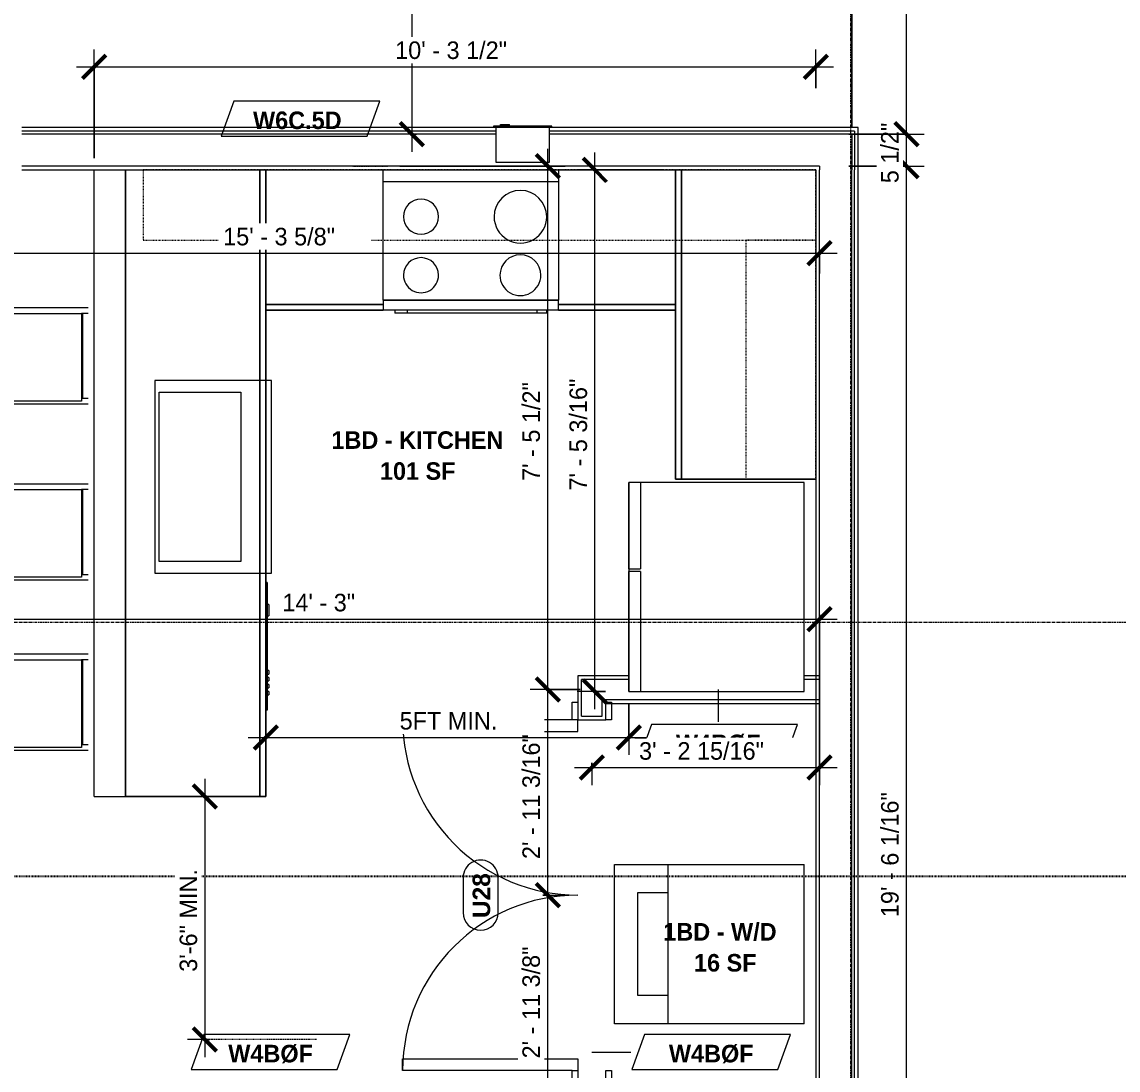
# Model space of a CAD drawing. Header units: inches. Extents: x -4058 to -1781, y 9814 to 12264.
# Drawn here: x -3623.1 to -3435.6, y 11208.6 to 11387.9 of the extents above; entities that cross this region are included whole.
import ezdxf

# ---------------------------------------------------------------- set-up
doc = ezdxf.new("R2010")
doc.units = ezdxf.units.IN
doc.header["$MEASUREMENT"] = 0
for name, pattern in [('Aligning Line 1_8_', [0.25, 0.125, -0.125]), ('Dash', [0.25, 0.125, -0.125]), ('Dash 3_32_', [0.1875, 0.09375, -0.09375]), ('Dash_2_', [0.25, 0.125, -0.125]), ('Grid Line 1_2_', [0.875, 0.5, -0.125, 0.125, -0.125])]:
    doc.linetypes.add(name, pattern=pattern)
for name, color, linetype, lineweight in [('0-1', 7, 'Continuous', 5), ('0-3', 8, 'Continuous', 9), ('A-ANNO-DIMS', 211, 'Continuous', 9), ('A-ANNO-DIMS-32', 211, 'Continuous', 9), ('A-AREA-IDEN', 2, 'Continuous', 9), ('A-DETL-1', 90, 'Dash 3_32_', 9), ('A-DOOR-2', 31, 'Continuous', 9), ('A-DOOR-IDEN', 31, 'Continuous', 9), ('A-FLOR-1', 7, 'Continuous', 9), ('A-WALL-1', 7, 'Continuous', 9), ('A-WALL-2', 113, 'Continuous', 9), ('A-WALL-IDEN', 211, 'Continuous', 9), ('E-FIRE-1', 7, 'Continuous', 9), ('G-ANNO-SYMB', 111, 'Aligning Line 1_8_', 9), ('I-FURN', 30, 'Continuous', 9), ('I-WALL-3', 7, 'Continuous', 9), ('P-SANR-FIXT', 6, 'Continuous', 9), ('Q-CASE', 31, 'Continuous', 9), ('Q-CASE-HDLN', 31, 'Dash', 9), ('Q-SPCQ', 91, 'Continuous', 9), ('S-GRID-1', 1, 'Grid Line 1_2_', 9)]:
    doc.layers.add(name, color=color, linetype=linetype, lineweight=lineweight)
doc.layers.add('0-4', color=250, linetype='Dash_2_')
doc.styles.add('Arial_B', font='arialbd.ttf', dxfattribs={"height": 3})
doc.styles.add('Century Gothic', font='ufonts.com_century-gothic.ttf', dxfattribs={"height": 3})
doc.styles.add('Century Gothic_B', font='GOTHICB.TTF', dxfattribs={"height": 3})
doc.dimstyles.new('MARKETING_DIMENSION', dxfattribs={"dimscale": 12, "dimtxt": 3.132505, "dimasz": 0.333333, "dimexe": 0.25, "dimexo": 0.166667, "dimgap": 0.041667, "dimtad": 1, "dimdec": 4, "dimrnd": 0.0625, "dimzin": 3, "dimdsep": 46, "dimlunit": 4, "dimtxsty": 'Century Gothic', "dimblk1": 'OBLIQUE', "dimblk2": 'OBLIQUE', "dimsah": 1, "dimcen": 0.09, "dimdle": 0.25, "dimazin": 0, "dimtfac": 1, "dimtdec": 4, "dimtix": 1, "dimtmove": 0, "dimatfit": 3, "dimfxl": 1, "dimtvp": 1, "dimtfill": 1, "dimfrac": 2, "dimtolj": 1, "dimtzin": 0, "dimarcsym": 2})
doc.dimstyles.new('THE_DIMENSION_STRING_2', dxfattribs={"dimscale": 12, "dimtxt": 3.132505, "dimasz": 0.333333, "dimexe": 0.25, "dimexo": 0.166667, "dimgap": 0.041667, "dimtad": 1, "dimdec": 4, "dimrnd": 0.0625, "dimzin": 3, "dimdsep": 46, "dimlunit": 4, "dimtxsty": 'Century Gothic', "dimblk1": 'OBLIQUE', "dimblk2": 'OBLIQUE', "dimsah": 1, "dimcen": 0.09, "dimdle": 0.25, "dimazin": 0, "dimtfac": 1, "dimtdec": 4, "dimtix": 1, "dimtmove": 0, "dimatfit": 3, "dimfxl": 1, "dimtvp": 1, "dimtfill": 1, "dimfrac": 2, "dimtolj": 1, "dimtzin": 0, "dimarcsym": 2})
doc.dimstyles.new('THE_DIMENSION_STRING_4', dxfattribs={"dimscale": 12, "dimtxt": 3.132505, "dimasz": 0.333333, "dimexe": 0.25, "dimexo": 0.166667, "dimgap": 0.041667, "dimtad": 1, "dimdec": 4, "dimrnd": 0.0625, "dimzin": 3, "dimdsep": 46, "dimlunit": 4, "dimtxsty": 'Century Gothic', "dimblk1": 'OBLIQUE', "dimblk2": 'OBLIQUE', "dimsah": 1, "dimcen": 0.09, "dimdle": 0.25, "dimazin": 0, "dimtfac": 1, "dimtdec": 4, "dimtix": 1, "dimtmove": 0, "dimatfit": 3, "dimfxl": 1, "dimtvp": 1, "dimtfill": 1, "dimfrac": 2, "dimtolj": 1, "dimtzin": 0, "dimarcsym": 2})
doc.dimstyles.new('THE_DIMENSION_STRING_5', dxfattribs={"dimscale": 12, "dimtxt": 3.132505, "dimasz": 0.333333, "dimexe": 0.25, "dimexo": 0.166667, "dimgap": 0.041667, "dimtad": 1, "dimdec": 4, "dimrnd": 0.0625, "dimzin": 3, "dimdsep": 46, "dimlunit": 4, "dimtxsty": 'Century Gothic', "dimblk1": 'OBLIQUE', "dimblk2": 'OBLIQUE', "dimsah": 1, "dimcen": 0.09, "dimdle": 0.25, "dimazin": 0, "dimtfac": 1, "dimtdec": 4, "dimtix": 1, "dimtmove": 0, "dimatfit": 3, "dimfxl": 1, "dimtvp": 1, "dimtfill": 1, "dimfrac": 2, "dimtolj": 1, "dimtzin": 0, "dimarcsym": 2})

# ---------------------------------------------------------------- blocks, each defined once
blk = doc.blocks.new('CTR - 1st Phase - Shell_rvt-1-UNITS PLANS - 3RD FLOOR')
at = {"layer": 'A-FLOR-1'}
for p, q in [((-3481.17, 11434.99), (-3481.17, 11369.86)), ((-3481.17, 11369.86), (-3481.17, 11432.19))]:
    blk.add_line(p, q, dxfattribs=at)
blk = doc.blocks.new('104416 - Fire Extinguishers - Wall - Class A - Light - 2A-2205533-UNITS PLANS - 3RD FLOOR')
at = {"layer": 'E-FIRE-1'}
for p, q in [((13.19, 3.88), (13.19, 3.62)), ((23.19, 3.88), (13.19, 3.88)), ((13.19, 3.88), (23.19, 3.88)), ((13.19, 3.88), (13.19, 3.62)), ((14.41, 4.13), (14.44, 4.13)), ((14.41, 3.88), (14.41, 4.13)), ((14.44, 4.13), (14.84, 4.13)), ((14.44, 3.88), (14.44, 4.13)), ((14.84, 4.13), (15.03, 4.13)), ((14.84, 3.88), (14.84, 4.13)), ((15.03, 4.13), (15.11, 4.13)), ((15.03, 3.88), (15.03, 4.13)), ((15.11, 4.13), (15.24, 4.13)), ((15.11, 3.88), (15.11, 4.13)), ((15.24, 4.13), (15.51, 4.13)), ((15.24, 3.88), (15.24, 4.13)), ((15.51, 4.13), (15.73, 4.13)), ((15.51, 3.88), (15.51, 4.13)), ((15.73, 4.13), (15.87, 4.13)), ((15.73, 3.88), (15.73, 4.13)), ((15.87, 4.13), (15.91, 4.13)), ((15.87, 3.88), (15.87, 4.13)), ((15.91, 4.13), (15.94, 4.13)), ((15.91, 3.88), (15.91, 4.13)), ((15.94, 3.88), (15.94, 4.13)), ((23.19, 3.62), (23.19, 3.88)), ((23.19, 3.62), (23.19, 3.88)), ((23.19, 3.62), (13.19, 3.62)), ((13.63, -2.37), (13.63, 3.62)), ((22.75, 3.62), (22.75, -2.37)), ((22.75, -2.37), (13.63, -2.37))]:
    blk.add_line(p, q, dxfattribs=at)
blk = doc.blocks.new('CTR - 1st Phase - Common Walls_rvt-1-UNITS PLANS - 3RD FLOOR')
at = {"layer": 'A-WALL-1'}
for p, q in [((-3542.04, 11369.24), (-3623.15, 11369.24)), ((-3542.04, 11368.74), (-3623.15, 11368.74)), ((-3480.67, 11369.24), (-3532.91, 11369.24)), ((-3481.17, 11368.74), (-3532.91, 11368.74)), ((-3481.17, 11368.74), (-3481.17, 11363.24)), ((-3480.67, 11369.24), (-3480.67, 11368.74)), ((-3480.67, 11368.74), (-3480.67, 11362.61)), ((-3486.67, 11363.24), (-3623.15, 11363.24)), ((-3486.67, 11363.24), (-3486.67, 11362.61)), ((-3486.67, 11129.69), (-3486.67, 11362.61)), ((-3481.17, 11363.24), (-3481.17, 11362.61)), ((-3481.17, 11032.1), (-3481.17, 11362.61)), ((-3480.67, 11032.1), (-3480.67, 11362.61))]:
    blk.add_line(p, q, dxfattribs=at)
at = {"layer": 'I-WALL-3'}
for p, q in [((-3542.47, 11369.86), (-3623.15, 11369.86)), ((-3480.05, 11369.86), (-3532.47, 11369.86)), ((-3480.05, 11369.24), (-3480.05, 11369.86)), ((-3480.05, 11362.61), (-3480.05, 11369.24)), ((-3623.15, 11362.61), (-3487.3, 11362.61)), ((-3487.3, 11362.61), (-3487.3, 11169.38)), ((-3480.05, 11032.1), (-3480.05, 11362.61))]:
    blk.add_line(p, q, dxfattribs=at)
at = {"layer": '0-3'}
blk.add_blockref('104416 - Fire Extinguishers - Wall - Class A - Light - 2A-2205533-UNITS PLANS - 3RD FLOOR', (-3555.66, 11366.24), dxfattribs=at)
blk = doc.blocks.new('Stacked Washer and Dryer - 26_x25_ - Private-3627842-UNITS PLANS - 3RD FLOOR')
at = {"layer": 'P-SANR-FIXT'}
for p, q in [((0, 13.625), (32.4375, 13.625)), ((0, 13.625), (0, -13.625)), ((23.34375, -13.625), (23.34375, 13.625)), ((32.4375, 13.625), (32.4375, -13.625)), ((28.53125, 8.75), (23.34375, 8.75)), ((28.53125, -8.75), (28.53125, 8.75)), ((23.34375, -8.75), (28.53125, -8.75)), ((32.4375, -13.625), (0, -13.625))]:
    blk.add_line(p, q, dxfattribs=at)
blk = doc.blocks.new('SWING - DOUBLE - FLUSH - SWING - DOUBLE - 5-0 x 6-8 - DUMMY-3700318-UNITS PLANS - 3RD FLOOR')
at = {"layer": 'A-DOOR-2'}
for p, q in [((-33, 2.375), (-33, 3.375)), ((-33, 3.375), (-30, 3.375)), ((-30, 2.375), (-33, 2.375)), ((-30, 3.375), (-30, 2.375)), ((30, 2.375), (30, 3.375)), ((30, 3.375), (33, 3.375)), ((33, 2.375), (30, 2.375)), ((33, 3.375), (33, 2.375)), ((-33, -2.375), (-30, -2.375)), ((-33, -3.375), (-33, -2.375)), ((-30, -3.375), (-33, -3.375)), ((-28, -2.375), (-30, -2.375)), ((-30, -2.375), (-30, -3.375)), ((-30, -3.375), (-30, -32.375)), ((-28, -32.375), (-28, -2.375)), ((28, -2.375), (30, -2.375)), ((28, -32.375), (28, -2.375)), ((30, -2.375), (33, -2.375)), ((30, -3.375), (30, -2.375)), ((30, -3.375), (30, -32.375)), ((33, -3.375), (30, -3.375)), ((33, -2.375), (33, -3.375)), ((-30, -32.375), (-28, -32.375)), ((30, -32.375), (28, -32.375))]:
    blk.add_line(p, q, dxfattribs=at)
for centre, start, end in [((-30, -2.375), 270, 0), ((30, -2.375), 180, 270)]:
    blk.add_arc(centre, 30, start, end, dxfattribs=at)
blk = doc.blocks.new('Bar_Stool_6722_1_ - Bar_Stool_6722_1_-V75-UNITS PLANS - 3RD FLOOR')
at = {"layer": 'I-FURN'}
for p, q in [((0, 19.21), (0, 21.13)), ((1, 21.13), (1, 20.14)), ((15.5, 20.14), (15.5, 21.13)), ((16.5, 21.13), (16.5, 19.21)), ((0, 17.72), (0, 19.21)), ((1, 20.14), (15.5, 20.14)), ((1, 20.14), (1, 20.06)), ((1, 20.06), (1, 19.99)), ((16, 20), (1, 20)), ((1, 19.89), (1, 19.99)), ((1, 17.63), (1, 19.89)), ((15.5, 20.06), (15.5, 20.14)), ((15.5, 19.99), (15.5, 20.06)), ((16, 19.99), (16, 19.89)), ((16, 19.89), (16, 17.63)), ((16.5, 19.21), (16.5, 17.72)), ((0, 1.78), (0, 17.72)), ((1, 2.03), (1, 17.63)), ((16, 17.63), (16, 2.03)), ((16.5, 17.72), (16.5, 1.78)), ((1, 1.91), (1, 2.03)), ((16, 2.03), (1, 2.03)), ((1, 1.24), (1, 1.91)), ((16, 1.91), (1, 1.91)), ((16, 2.03), (16, 1.91)), ((16, 1.91), (16, 1.24)), ((1, 1.78), (0, 1.78)), ((0, 1.78), (0, 0.98)), ((1, 0.98), (0, 0.98)), ((0, 0.98), (0, 0)), ((1, 0), (1, 1.24)), ((1, 1.24), (16, 1.24)), ((16.5, 1.78), (16, 1.78)), ((16, 1.24), (16, 0)), ((16.5, 0.98), (16, 0.98)), ((16.5, 0.98), (16.5, 1.78)), ((16.5, 0), (16.5, 0.98)), ((0, 0), (1, 0)), ((1, 0), (16, 0)), ((16, 0), (16.5, 0))]:
    blk.add_line(p, q, dxfattribs=at)
blk = doc.blocks.new('OD_CW_Upper Cabinet - OD_CW_Upper Cabinet-3856831-UNITS PLANS - 3RD FLOOR')
at = {"layer": 'Q-CASE-HDLN'}
for p, q in [((115.86, 24), (0.74, 24)), ((0.74, 24), (0.74, 12)), ((115.86, 12), (115.86, 24)), ((0.74, 12), (115.86, 12))]:
    blk.add_line(p, q, dxfattribs=at)
blk = doc.blocks.new('OD_CW_Base Cabinet - OD_CW_Base Cabinet-3857755-UNITS PLANS - 3RD FLOOR')
at = {"layer": 'Q-CASE'}
for p, q in [((70.86, 0), (70.86, 24)), ((70.86, 24), (70.86, 1)), ((0.74, 1), (20.8, 1)), ((20.8, 1), (0.74, 1)), ((0.74, 0), (20.8, 0)), ((20.8, 0), (0.74, 0)), ((50.8, 1), (70.86, 1)), ((70.86, 1), (50.8, 1)), ((50.8, 0), (70.86, 0)), ((70.86, 0), (50.8, 0)), ((70.86, 1), (70.86, 0))]:
    blk.add_line(p, q, dxfattribs=at)
blk = doc.blocks.new('OD_CW_Base Cabinet - OD_CW_Base Cabinet-3870381-UNITS PLANS - 3RD FLOOR')
at = {"layer": 'Q-CASE'}
for p, q in [((0.74, 24), (0.74, 0)), ((107.93, 24), (0.74, 24)), ((0.74, 0), (107.93, 0))]:
    blk.add_line(p, q, dxfattribs=at)
blk = doc.blocks.new('OD_CW_Upper Cabinet - OD_CW_Upper Cabinet-3876458-UNITS PLANS - 3RD FLOOR')
at = {"layer": 'Q-CASE-HDLN'}
for p, q in [((41.64, 24), (0.74, 24)), ((0.74, 24), (0.74, 12)), ((41.64, 12), (41.64, 24)), ((0.74, 12), (41.64, 12))]:
    blk.add_line(p, q, dxfattribs=at)
blk = doc.blocks.new('OD_CW_Base Cabinet - OD_CW_Base Cabinet-V89-UNITS PLANS - 3RD FLOOR')
at = {"layer": 'Q-CASE'}
for p, q in [((53.64, 0), (53.64, 24)), ((53.64, 24), (53.64, 1)), ((0.74, 1), (53.64, 1)), ((53.64, 1), (0.74, 1)), ((0.74, 0), (53.64, 0)), ((53.64, 0), (0.74, 0)), ((53.64, 1), (53.64, 0))]:
    blk.add_line(p, q, dxfattribs=at)
blk = doc.blocks.new('Refrigerator_-_Side-by-Side_6047 - 36_ X 30_-345559-UNITS PLANS - 3RD FLOOR')
at = {"layer": 'Q-SPCQ'}
for p, q in [((17.87, 14.42), (-17.88, 14.42)), ((-17.88, 14.42), (-17.88, -15.58)), ((17.87, -15.58), (17.87, 14.42)), ((-17.88, -13.58), (-3.13, -13.58)), ((-17.88, -13.58), (-17.88, -15.58)), ((-3.13, -15.58), (-3.13, -13.58)), ((-2.63, -13.58), (17.87, -13.58)), ((-2.63, -13.58), (-2.63, -15.58)), ((17.87, -15.58), (17.87, -13.58)), ((-17.88, -15.58), (17.87, -15.58)), ((-3.13, -15.58), (-17.88, -15.58)), ((17.87, -15.58), (-2.63, -15.58))]:
    blk.add_line(p, q, dxfattribs=at)
blk = doc.blocks.new('Dishwasher_15404 - 34_ counter-3395311-UNITS PLANS - 3RD FLOOR')
at = {"layer": 'Q-SPCQ'}
for p, q in [((24.12, -1.09), (23.87, -1.09)), ((24.12, -1.09), (24.12, -22.91)), ((24.37, -4.82), (24.12, -4.82)), ((24.37, -4.82), (24.37, -5.81)), ((24.12, -6.79), (24.37, -6.79)), ((24.37, -5.81), (24.37, -6.79)), ((24.37, -16.15), (24.12, -16.15)), ((24.12, -16.74), (24.37, -16.74)), ((24.37, -16.15), (24.37, -16.74)), ((24.37, -17.33), (24.12, -17.33)), ((24.12, -17.92), (24.37, -17.92)), ((24.37, -18.51), (24.12, -18.51)), ((24.37, -17.33), (24.37, -17.92)), ((24.37, -18.51), (24.37, -19.1)), ((24.12, -19.1), (24.37, -19.1)), ((24.37, -19.69), (24.12, -19.69)), ((24.12, -20.28), (24.37, -20.28)), ((24.37, -19.69), (24.37, -20.28)), ((24.12, -22.91), (23.87, -22.91))]:
    blk.add_line(p, q, dxfattribs=at)
blk = doc.blocks.new('Range - 24_ x 30_-3317832-UNITS PLANS - 3RD FLOOR')
at = {"layer": 'Q-SPCQ'}
for p, q in [((2, 0.5), (3.61, 0.5)), ((2, 0.5), (2, 0)), ((3.61, 0.5), (25.87, 0.5)), ((3.61, 0.5), (3.61, 0)), ((25.87, 0), (25.87, 0.5)), ((25.87, 0.5), (28, 0.5)), ((28, 0), (28, 0.5)), ((0, 0), (30, 0)), ((0, 0), (0, -1.75)), ((0, -1.75), (30, -1.75)), ((0, -22), (0, -1.75)), ((30, -1.75), (0, -1.75)), ((30, -1.75), (30, 0)), ((30, -1.75), (30, -22)), ((0, -24), (0, -22)), ((30, -22), (0, -22)), ((30, -22), (30, -24))]:
    blk.add_line(p, q, dxfattribs=at)
for centre, radius, start, end in [((6.5, -6), 3.5, 360, 180), ((23.5, -6), 3, 360, 180), ((6.5, -6), 3.5, 180, 360), ((23.5, -6), 3, 180, 360), ((6.5, -16), 4.5, 360, 180), ((23.5, -16), 3, 0, 180), ((6.5, -16), 4.5, 180, 360), ((23.5, -16), 3, 180, 360)]:
    blk.add_arc(centre, radius, start, end, dxfattribs=at)
blk = doc.blocks.new('Stainless Steel Farmhous Kitchen Sink - Stainless Steel Farmhous Kitchen Sink-4315883-UNITS PLANS - 3RD FLOOR')
at = {"layer": 'P-SANR-FIXT'}
for p, q in [((-33, 22.2), (-33, 2.25)), ((0, 22.2), (-33, 22.2)), ((0, 2.25), (0, 22.2)), ((-31, 3), (-31, 16.96)), ((-31, 16.96), (-2, 16.96)), ((-2, 16.96), (-2, 3)), ((-33, 2.25), (0, 2.25)), ((-2, 3), (-31, 3))]:
    blk.add_line(p, q, dxfattribs=at)
blk = doc.blocks.new('Wall Tag - Arch Wall-3956453-UNITS PLANS - 3RD FLOOR')
at = {"layer": 'A-WALL-IDEN'}
for p, q in [((-0.3561, 0.0937), (-0.4244, -0.0937)), ((0.4244, 0.0937), (-0.3561, 0.0937)), ((0.3561, -0.0937), (0.4244, 0.0937)), ((-0.4244, -0.0937), (0.3561, -0.0937))]:
    blk.add_line(p, q, dxfattribs=at)
blk = doc.blocks.new('DIMBLOCK336-UNITS PLANS - 3RD FLOOR')
at = {"layer": 'A-ANNO-DIMS-32', "lineweight": 50}
for p, q in [((-3556.46, 11432.19), (-3558.46, 11434.19)), ((-3556.46, 11432.19), (-3554.46, 11430.19)), ((-3556.46, 11368.74), (-3558.46, 11370.74)), ((-3556.46, 11368.74), (-3554.46, 11366.74))]:
    blk.add_line(p, q, dxfattribs=at)
at = {"layer": 'A-ANNO-DIMS-32'}
for p, q in [((-3555.63, 11432.19), (-3559.46, 11432.19)), ((-3556.46, 11432.19), (-3556.46, 11365.74)), ((-3556.46, 11432.19), (-3555.63, 11432.19)), ((-3555.63, 11368.74), (-3559.46, 11368.74)), ((-3556.46, 11368.74), (-3555.63, 11368.74))]:
    blk.add_line(p, q, dxfattribs=at)
at = {"layer": 'A-ANNO-DIMS-32', "color": 0, "insert": (-3560.8, 11390.22), "char_height": 3, "width": 24.5827, "attachment_point": 1, "rotation": 90, "line_spacing_factor": 0.984502, "style": 'Century Gothic', "bg_fill": 3, "box_fill_scale": 1.25, "bg_fill_color": 256, "bg_fill_true_color": 13158600, "bg_fill_transparency": 0}
blk.add_mtext('5\' - 3 7/16"', dxfattribs=at)
blk = doc.blocks.new('_Oblique')
at = {"color": 0, "linetype": 'ByBlock', "lineweight": -2}
blk.add_line((-0.5, -0.5), (0.5, 0.5), dxfattribs=at)
blk = doc.blocks.new('DIMBLOCK414-UNITS PLANS - 3RD FLOOR')
at = {"layer": 'A-ANNO-DIMS-32', "lineweight": 50}
for p, q in [((-3471.8, 11363.24), (-3473.8, 11365.24)), ((-3471.8, 11363.24), (-3469.8, 11361.24)), ((-3471.8, 11129.19), (-3473.8, 11131.19)), ((-3471.8, 11129.19), (-3469.8, 11127.19))]:
    blk.add_line(p, q, dxfattribs=at)
at = {"layer": 'A-ANNO-DIMS-32'}
for p, q in [((-3481.67, 11363.24), (-3468.8, 11363.24)), ((-3471.8, 11363.24), (-3481.67, 11363.24)), ((-3471.8, 11129.19), (-3471.8, 11363.24)), ((-3481.67, 11129.19), (-3468.8, 11129.19)), ((-3471.8, 11129.19), (-3481.67, 11129.19))]:
    blk.add_line(p, q, dxfattribs=at)
at = {"layer": 'A-ANNO-DIMS-32', "color": 0, "insert": (-3476.15, 11234.8), "char_height": 3, "width": 27.387, "attachment_point": 1, "rotation": 90, "line_spacing_factor": 0.984502, "style": 'Century Gothic', "bg_fill": 3, "box_fill_scale": 1.25, "bg_fill_color": 256, "bg_fill_true_color": 13158600, "bg_fill_transparency": 0}
blk.add_mtext('19\' - 6 1/16"', dxfattribs=at)
blk = doc.blocks.new('DIMBLOCK415-UNITS PLANS - 3RD FLOOR')
at = {"layer": 'A-ANNO-DIMS-32', "lineweight": 50}
for p, q in [((-3471.8, 11368.74), (-3473.8, 11370.74)), ((-3471.8, 11368.74), (-3469.8, 11366.74)), ((-3471.8, 11363.24), (-3473.8, 11365.24)), ((-3471.8, 11363.24), (-3469.8, 11361.24))]:
    blk.add_line(p, q, dxfattribs=at)
at = {"layer": 'A-ANNO-DIMS-32'}
for p, q in [((-3481.67, 11368.74), (-3468.8, 11368.74)), ((-3471.8, 11368.74), (-3481.67, 11368.74)), ((-3471.8, 11363.24), (-3471.8, 11368.74)), ((-3481.67, 11363.24), (-3468.8, 11363.24)), ((-3471.8, 11363.24), (-3481.67, 11363.24))]:
    blk.add_line(p, q, dxfattribs=at)
at = {"layer": 'A-ANNO-DIMS-32', "color": 0, "insert": (-3476.15, 11360.35), "char_height": 3, "width": 13.5444, "attachment_point": 1, "rotation": 90, "line_spacing_factor": 0.984502, "style": 'Century Gothic', "bg_fill": 3, "box_fill_scale": 1.25, "bg_fill_color": 256, "bg_fill_true_color": 13158600, "bg_fill_transparency": 0}
blk.add_mtext('5 1/2"', dxfattribs=at)
blk = doc.blocks.new('DIMBLOCK416-UNITS PLANS - 3RD FLOOR')
at = {"layer": 'A-ANNO-DIMS-32', "lineweight": 50}
for p, q in [((-3471.8, 11432.19), (-3473.8, 11434.19)), ((-3471.8, 11432.19), (-3469.8, 11430.19)), ((-3471.8, 11368.74), (-3473.8, 11370.74)), ((-3471.8, 11368.74), (-3469.8, 11366.74))]:
    blk.add_line(p, q, dxfattribs=at)
at = {"layer": 'A-ANNO-DIMS-32'}
for p, q in [((-3483.7, 11432.19), (-3468.8, 11432.19)), ((-3471.8, 11432.19), (-3483.7, 11432.19)), ((-3471.8, 11368.74), (-3471.8, 11432.19)), ((-3481.67, 11368.74), (-3468.8, 11368.74)), ((-3471.8, 11368.74), (-3481.67, 11368.74))]:
    blk.add_line(p, q, dxfattribs=at)
at = {"layer": 'A-ANNO-DIMS-32', "color": 0, "insert": (-3476.15, 11390.22), "char_height": 3, "width": 24.5827, "attachment_point": 1, "rotation": 90, "line_spacing_factor": 0.984502, "style": 'Century Gothic', "bg_fill": 3, "box_fill_scale": 1.25, "bg_fill_color": 256, "bg_fill_true_color": 13158600, "bg_fill_transparency": 0}
blk.add_mtext('5\' - 3 7/16"', dxfattribs=at)
blk = doc.blocks.new('DIMBLOCK637-UNITS PLANS - 3RD FLOOR')
at = {"layer": 'A-ANNO-DIMS-32'}
for p, q in [((-3657.67, 11279.19), (-3657.67, 11288.76)), ((-3657.67, 11285.76), (-3483.67, 11285.76)), ((-3657.67, 11285.76), (-3657.67, 11279.19)), ((-3486.67, 11286.59), (-3486.67, 11282.76)), ((-3486.67, 11285.76), (-3486.67, 11286.59))]:
    blk.add_line(p, q, dxfattribs=at)
at = {"layer": 'A-ANNO-DIMS-32', "lineweight": 50}
for p, q in [((-3657.67, 11285.76), (-3655.67, 11287.76)), ((-3486.67, 11285.76), (-3484.67, 11287.76)), ((-3657.67, 11285.76), (-3659.67, 11283.76)), ((-3486.67, 11285.76), (-3488.67, 11283.76))]:
    blk.add_line(p, q, dxfattribs=at)
at = {"layer": 'A-ANNO-DIMS-32', "color": 0, "insert": (-3578.59, 11290.11), "char_height": 3, "width": 15.394, "attachment_point": 1, "line_spacing_factor": 0.984502, "style": 'Century Gothic', "bg_fill": 3, "box_fill_scale": 1.25, "bg_fill_color": 256, "bg_fill_true_color": 13158600, "bg_fill_transparency": 0}
blk.add_mtext('14\' - 3"', dxfattribs=at)
blk = doc.blocks.new('DIMBLOCK1083-UNITS PLANS - 3RD FLOOR')
at = {"layer": 'A-ANNO-DIMS-32', "lineweight": 50}
for p, q in [((-3533.18, 11238.56), (-3535.18, 11240.56)), ((-3533.18, 11238.56), (-3531.18, 11236.56)), ((-3533.18, 11203.19), (-3535.18, 11205.19)), ((-3533.18, 11203.19), (-3531.18, 11201.19))]:
    blk.add_line(p, q, dxfattribs=at)
at = {"layer": 'A-ANNO-DIMS-32'}
for p, q in [((-3534, 11238.56), (-3530.18, 11238.56)), ((-3533.18, 11238.56), (-3534, 11238.56)), ((-3533.18, 11200.19), (-3533.18, 11238.56)), ((-3534, 11203.19), (-3530.18, 11203.19)), ((-3533.18, 11203.19), (-3534, 11203.19))]:
    blk.add_line(p, q, dxfattribs=at)
at = {"layer": 'A-ANNO-DIMS-32', "color": 0, "insert": (-3537.52, 11210.63), "char_height": 3, "width": 24.5827, "attachment_point": 1, "rotation": 90, "line_spacing_factor": 0.984502, "style": 'Century Gothic', "bg_fill": 3, "box_fill_scale": 1.25, "bg_fill_color": 256, "bg_fill_true_color": 13158600, "bg_fill_transparency": 0}
blk.add_mtext('2\' - 11 3/8"', dxfattribs=at)
blk = doc.blocks.new('DIMBLOCK1084-UNITS PLANS - 3RD FLOOR')
at = {"layer": 'A-ANNO-DIMS-32', "lineweight": 50}
for p, q in [((-3533.18, 11273.72), (-3535.18, 11275.72)), ((-3533.18, 11273.72), (-3531.18, 11271.72)), ((-3533.18, 11238.56), (-3535.18, 11240.56)), ((-3533.18, 11238.56), (-3531.18, 11236.56))]:
    blk.add_line(p, q, dxfattribs=at)
at = {"layer": 'A-ANNO-DIMS-32'}
for p, q in [((-3527.63, 11273.72), (-3536.18, 11273.72)), ((-3533.18, 11238.56), (-3533.18, 11273.72)), ((-3533.18, 11273.72), (-3527.63, 11273.72)), ((-3534, 11238.56), (-3530.18, 11238.56)), ((-3533.18, 11238.56), (-3534, 11238.56))]:
    blk.add_line(p, q, dxfattribs=at)
at = {"layer": 'A-ANNO-DIMS-32', "color": 0, "insert": (-3537.52, 11244.73), "char_height": 3, "width": 27.387, "attachment_point": 1, "rotation": 90, "line_spacing_factor": 0.984502, "style": 'Century Gothic', "bg_fill": 3, "box_fill_scale": 1.25, "bg_fill_color": 256, "bg_fill_true_color": 13158600, "bg_fill_transparency": 0}
blk.add_mtext('2\' - 11 3/16"', dxfattribs=at)
blk = doc.blocks.new('DIMBLOCK1085-UNITS PLANS - 3RD FLOOR')
at = {"layer": 'A-ANNO-DIMS-32'}
for p, q in [((-3533.18, 11273.72), (-3533.18, 11366.24)), ((-3558.51, 11363.24), (-3530.18, 11363.24)), ((-3533.18, 11363.24), (-3558.51, 11363.24)), ((-3527.63, 11273.72), (-3536.18, 11273.72)), ((-3533.18, 11273.72), (-3527.63, 11273.72))]:
    blk.add_line(p, q, dxfattribs=at)
at = {"layer": 'A-ANNO-DIMS-32', "lineweight": 50}
for p, q in [((-3533.18, 11363.24), (-3535.18, 11365.24)), ((-3533.18, 11363.24), (-3531.18, 11361.24)), ((-3533.18, 11273.72), (-3535.18, 11275.72)), ((-3533.18, 11273.72), (-3531.18, 11271.72))]:
    blk.add_line(p, q, dxfattribs=at)
at = {"layer": 'A-ANNO-DIMS-32', "color": 0, "insert": (-3537.52, 11309.41), "char_height": 3, "width": 21.7784, "attachment_point": 1, "rotation": 90, "line_spacing_factor": 0.984502, "style": 'Century Gothic', "bg_fill": 3, "box_fill_scale": 1.25, "bg_fill_color": 256, "bg_fill_true_color": 13158600, "bg_fill_transparency": 0}
blk.add_mtext('7\' - 5 1/2"', dxfattribs=at)
blk = doc.blocks.new('DIMBLOCK1091-UNITS PLANS - 3RD FLOOR')
at = {"layer": 'A-ANNO-DIMS-32'}
for p, q in [((-3670.27, 11372.85), (-3670.27, 11345.37)), ((-3670.27, 11348.37), (-3670.27, 11372.85)), ((-3486.67, 11344.88), (-3486.67, 11351.37)), ((-3670.27, 11348.37), (-3483.67, 11348.37)), ((-3486.67, 11348.37), (-3486.67, 11344.88))]:
    blk.add_line(p, q, dxfattribs=at)
at = {"layer": 'A-ANNO-DIMS-32', "lineweight": 50}
for p, q in [((-3670.27, 11348.37), (-3668.27, 11350.37)), ((-3486.67, 11348.37), (-3484.67, 11350.37)), ((-3670.27, 11348.37), (-3672.27, 11346.37)), ((-3486.67, 11348.37), (-3488.67, 11346.37))]:
    blk.add_line(p, q, dxfattribs=at)
at = {"layer": 'A-ANNO-DIMS-32', "color": 0, "insert": (-3588.72, 11352.72), "char_height": 3, "width": 24.5827, "attachment_point": 1, "line_spacing_factor": 0.984502, "style": 'Century Gothic', "bg_fill": 3, "box_fill_scale": 1.25, "bg_fill_color": 256, "bg_fill_true_color": 13158600, "bg_fill_transparency": 0}
blk.add_mtext('15\' - 3 5/8"', dxfattribs=at)
blk = doc.blocks.new('Door Tag - Type Mark-2601225-UNITS PLANS - 3RD FLOOR')
at = {"layer": 'A-DOOR-IDEN'}
for p, q in [((0.09375, 0.09375), (-0.09375, 0.09375)), ((-0.09375, -0.09375), (0.09375, -0.09375))]:
    blk.add_line(p, q, dxfattribs=at)
for centre, start, end in [((-0.09375, 0), 90, 270), ((0.09375, 0), 270, 90)]:
    blk.add_arc(centre, 0.09375, start, end, dxfattribs=at)
blk = doc.blocks.new('DIMBLOCK1435-UNITS PLANS - 3RD FLOOR')
at = {"layer": 'A-ANNO-DIMS-32'}
for p, q in [((-3486.67, 11283.19), (-3486.67, 11257.39)), ((-3486.67, 11260.39), (-3486.67, 11283.19)), ((-3525.63, 11261.22), (-3525.63, 11257.39)), ((-3525.63, 11260.39), (-3525.63, 11261.22)), ((-3528.63, 11260.39), (-3483.67, 11260.39))]:
    blk.add_line(p, q, dxfattribs=at)
at = {"layer": 'A-ANNO-DIMS-32', "lineweight": 50}
for p, q in [((-3525.63, 11260.39), (-3523.63, 11262.39)), ((-3486.67, 11260.39), (-3484.67, 11262.39)), ((-3525.63, 11260.39), (-3527.63, 11258.39)), ((-3486.67, 11260.39), (-3488.67, 11258.39))]:
    blk.add_line(p, q, dxfattribs=at)
at = {"layer": 'A-ANNO-DIMS-32', "color": 0, "insert": (-3517.56, 11264.73), "char_height": 3, "width": 27.387, "attachment_point": 1, "line_spacing_factor": 0.984502, "style": 'Century Gothic', "bg_fill": 3, "box_fill_scale": 1.25, "bg_fill_color": 256, "bg_fill_true_color": 13158600, "bg_fill_transparency": 0}
blk.add_mtext('3\' - 2 15/16"', dxfattribs=at)
blk = doc.blocks.new('DIMBLOCK1520-UNITS PLANS - 3RD FLOOR')
at = {"layer": 'A-ANNO-DIMS-32'}
for p, q in [((-3519.3, 11271.4), (-3519.3, 11262.55)), ((-3519.3, 11265.55), (-3519.3, 11271.4)), ((-3581.42, 11266.37), (-3581.42, 11262.55)), ((-3581.42, 11265.55), (-3581.42, 11266.37)), ((-3584.42, 11265.55), (-3516.3, 11265.55))]:
    blk.add_line(p, q, dxfattribs=at)
at = {"layer": 'A-ANNO-DIMS-32', "lineweight": 50}
for p, q in [((-3581.42, 11265.55), (-3579.42, 11267.55)), ((-3519.3, 11265.55), (-3517.3, 11267.55)), ((-3581.42, 11265.55), (-3583.42, 11263.55)), ((-3519.3, 11265.55), (-3521.3, 11263.55))]:
    blk.add_line(p, q, dxfattribs=at)
at = {"layer": 'A-ANNO-DIMS-32', "color": 0, "insert": (-3558.52, 11269.89), "char_height": 3, "width": 19.5707, "attachment_point": 1, "line_spacing_factor": 0.984502, "style": 'Century Gothic', "bg_fill": 3, "box_fill_scale": 1.25, "bg_fill_color": 256, "bg_fill_true_color": 13158600, "bg_fill_transparency": 0}
blk.add_mtext('5FT MIN.', dxfattribs=at)
blk = doc.blocks.new('DIMBLOCK1521-UNITS PLANS - 3RD FLOOR')
at = {"layer": 'A-ANNO-DIMS-32'}
for p, q in [((-3525.12, 11270.4), (-3525.12, 11365.61)), ((-3513.3, 11362.61), (-3528.12, 11362.61)), ((-3525.12, 11362.61), (-3513.3, 11362.61)), ((-3523.3, 11273.4), (-3528.12, 11273.4)), ((-3525.12, 11273.4), (-3523.3, 11273.4))]:
    blk.add_line(p, q, dxfattribs=at)
at = {"layer": 'A-ANNO-DIMS-32', "lineweight": 50}
for p, q in [((-3525.12, 11362.61), (-3527.12, 11364.61)), ((-3525.12, 11362.61), (-3523.12, 11360.61)), ((-3525.12, 11273.4), (-3527.12, 11275.4)), ((-3525.12, 11273.4), (-3523.12, 11271.4))]:
    blk.add_line(p, q, dxfattribs=at)
at = {"layer": 'A-ANNO-DIMS-32', "color": 0, "insert": (-3529.46, 11307.77), "char_height": 3, "width": 24.5827, "attachment_point": 1, "rotation": 90, "line_spacing_factor": 0.984502, "style": 'Century Gothic', "bg_fill": 3, "box_fill_scale": 1.25, "bg_fill_color": 256, "bg_fill_true_color": 13158600, "bg_fill_transparency": 0}
blk.add_mtext('7\' - 5 3/16"', dxfattribs=at)
blk = doc.blocks.new('DIMBLOCK1522-UNITS PLANS - 3RD FLOOR')
at = {"layer": 'A-ANNO-DIMS-32', "lineweight": 50}
for p, q in [((-3591.83, 11255.43), (-3593.83, 11257.43)), ((-3591.83, 11255.43), (-3589.83, 11253.43)), ((-3591.83, 11213.86), (-3593.83, 11215.86)), ((-3591.83, 11213.86), (-3589.83, 11211.86))]:
    blk.add_line(p, q, dxfattribs=at)
at = {"layer": 'A-ANNO-DIMS-32'}
for p, q in [((-3591.83, 11258.43), (-3591.83, 11210.86)), ((-3591, 11255.43), (-3594.83, 11255.43)), ((-3591.83, 11255.43), (-3591, 11255.43)), ((-3591, 11213.86), (-3594.83, 11213.86)), ((-3591.83, 11213.86), (-3591, 11213.86))]:
    blk.add_line(p, q, dxfattribs=at)
at = {"layer": 'A-ANNO-DIMS-32', "color": 0, "insert": (-3596.17, 11225.45), "char_height": 3, "width": 22.0767, "attachment_point": 1, "rotation": 90, "line_spacing_factor": 0.984502, "style": 'Century Gothic', "bg_fill": 3, "box_fill_scale": 1.25, "bg_fill_color": 256, "bg_fill_true_color": 13158600, "bg_fill_transparency": 0}
blk.add_mtext('3\'-6" MIN.', dxfattribs=at)
blk = doc.blocks.new('DIMBLOCK1523-UNITS PLANS - 3RD FLOOR')
at = {"layer": 'A-ANNO-DIMS-32'}
for p, q in [((-3610.8, 11364.61), (-3610.8, 11383.25)), ((-3487.3, 11376.61), (-3487.3, 11383.25)), ((-3613.8, 11380.25), (-3484.3, 11380.25)), ((-3610.8, 11380.25), (-3610.8, 11364.61)), ((-3487.3, 11380.25), (-3487.3, 11376.61))]:
    blk.add_line(p, q, dxfattribs=at)
at = {"layer": 'A-ANNO-DIMS-32', "lineweight": 50}
for p, q in [((-3610.8, 11380.25), (-3608.8, 11382.25)), ((-3487.3, 11380.25), (-3485.3, 11382.25)), ((-3610.8, 11380.25), (-3612.8, 11378.25)), ((-3487.3, 11380.25), (-3489.3, 11378.25))]:
    blk.add_line(p, q, dxfattribs=at)
at = {"layer": 'A-ANNO-DIMS-32', "color": 0, "insert": (-3559.29, 11384.6), "char_height": 3, "width": 24.5827, "attachment_point": 1, "line_spacing_factor": 0.984502, "style": 'Century Gothic', "bg_fill": 3, "box_fill_scale": 1.25, "bg_fill_color": 256, "bg_fill_true_color": 13158600, "bg_fill_transparency": 0}
blk.add_mtext('10\' - 3 1/2"', dxfattribs=at)

msp = doc.modelspace()

# ---------------------------------------------------------------- linework, layer by layer
at = {"layer": 'A-DETL-1'}
for p, q in [((-3566.50739, 11363.2394), (-3560.50739, 11363.2394)), ((-3486.67374, 11285.1894), (-3486.67374, 11291.1894)), ((-3572.67374, 11213.8644), (-3594.67374, 11213.8644))]:
    msp.add_line(p, q, dxfattribs=at)
at = {"layer": 'A-WALL-2'}
for p, q in [((-3610.79874, 11255.4269), (-3610.79874, 11362.6144)), ((-3605.42374, 11362.6144), (-3605.42374, 11255.4269)), ((-3519.29874, 11276.09732), (-3528.00502, 11276.09732)), ((-3528.00502, 11276.09732), (-3528.00502, 11268.5644)), ((-3486.67374, 11276.09732), (-3489.29874, 11276.09732)), ((-3486.67374, 11271.34732), (-3486.67374, 11276.09732)), ((-3519.29874, 11275.47232), (-3527.38002, 11275.47232)), ((-3527.38002, 11269.1894), (-3527.38002, 11275.47232)), ((-3486.67374, 11275.47232), (-3489.29874, 11275.47232)), ((-3486.67374, 11271.97232), (-3523.88002, 11271.97232)), ((-3523.88002, 11269.1894), (-3523.88002, 11271.97232)), ((-3523.25502, 11271.34732), (-3486.67374, 11271.34732)), ((-3523.25502, 11268.5644), (-3523.25502, 11271.34732)), ((-3528.00502, 11268.5644), (-3523.25502, 11268.5644)), ((-3527.38002, 11269.1894), (-3523.88002, 11269.1894)), ((-3610.79874, 11255.4269), (-3605.42374, 11255.4269))]:
    msp.add_line(p, q, dxfattribs=at)
at = {"layer": 'A-WALL-IDEN'}
for p, q in [((-3504.03192, 11273.72232), (-3504.03192, 11268.19133)), ((-3525.63002, 11211.70712), (-3518.96561, 11211.70712))]:
    msp.add_line(p, q, dxfattribs=at)
at = {"layer": 'G-ANNO-SYMB'}
msp.add_line((-2851.7738, 11241.72163), (-3940.29498, 11241.72163), dxfattribs=at)
at = {"layer": 'Q-CASE'}
for p, q in [((-3605.42374, 11255.4269), (-3605.42374, 11362.6144)), ((-3582.42374, 11362.6144), (-3582.42374, 11255.4269)), ((-3582.42374, 11255.4269), (-3582.42374, 11362.6144)), ((-3581.42374, 11362.6144), (-3581.42374, 11255.4269)), ((-3582.42374, 11255.4269), (-3605.42374, 11255.4269)), ((-3581.42374, 11255.4269), (-3582.42374, 11255.4269))]:
    msp.add_line(p, q, dxfattribs=at)

# ---------------------------------------------------------------- block references
at = {"layer": '0-1'}
for name in ['CTR - 1st Phase - Shell_rvt-1-UNITS PLANS - 3RD FLOOR', 'CTR - 1st Phase - Common Walls_rvt-1-UNITS PLANS - 3RD FLOOR']:
    msp.add_blockref(name, (0, 0), dxfattribs=at)
at = {"layer": 'A-DOOR-2', "rotation": 270}
msp.add_blockref('SWING - DOUBLE - FLUSH - SWING - DOUBLE - 5-0 x 6-8 - DUMMY-3700318-UNITS PLANS - 3RD FLOOR', (-3525.63002, 11238.5644), dxfattribs=at)
at = {"layer": 'A-DOOR-IDEN', "xscale": 31.99999999999999, "yscale": 31.99999999999999, "zscale": 31.99999999999999, "rotation": 89.99999999999955}
msp.add_blockref('Door Tag - Type Mark-2601225-UNITS PLANS - 3RD FLOOR', (-3544.65311, 11238.5644), dxfattribs=at)
at = {"layer": 'A-WALL-IDEN', "xscale": 31.99999999999999, "yscale": 31.99999999999999, "zscale": 31.99999999999999}
for p in [(-3575.47374, 11371.36642), (-3504.03192, 11264.77331), (-3580.62782, 11211.70712), (-3505.23391, 11211.70712)]:
    msp.add_blockref('Wall Tag - Arch Wall-3956453-UNITS PLANS - 3RD FLOOR', p, dxfattribs=at)
at = {"layer": 'I-FURN', "rotation": 270.0000000000941}
for p in [(-3632.92374, 11339.05824), (-3632.92374, 11308.93692), (-3632.92374, 11279.81561)]:
    msp.add_blockref('Bar_Stool_6722_1_ - Bar_Stool_6722_1_-V75-UNITS PLANS - 3RD FLOOR', p, dxfattribs=at)
at = {"layer": 'P-SANR-FIXT'}
for name, p, rotation in [('Stainless Steel Farmhous Kitchen Sink - Stainless Steel Farmhous Kitchen Sink-4315883-UNITS PLANS - 3RD FLOOR', (-3602.65645, 11293.6144), 269.9999999999995), ('Stacked Washer and Dryer - 26_x25_ - Private-3627842-UNITS PLANS - 3RD FLOOR', (-3489.31752, 11230.1894), 180)]:
    msp.add_blockref(name, p, dxfattribs=dict(at, rotation=rotation))
at = {"layer": 'Q-CASE'}
for name, p, rotation in [('OD_CW_Base Cabinet - OD_CW_Base Cabinet-3870381-UNITS PLANS - 3RD FLOOR', (-3581.42374, 11254.68919), 90.00000000000132), ('OD_CW_Base Cabinet - OD_CW_Base Cabinet-V89-UNITS PLANS - 3RD FLOOR', (-3511.29874, 11363.3521), 270.0000000000006), ('OD_CW_Upper Cabinet - OD_CW_Upper Cabinet-3876458-UNITS PLANS - 3RD FLOOR', (-3511.29874, 11351.3521), 269.9999999999951)]:
    msp.add_blockref(name, p, dxfattribs=dict(at, rotation=rotation))
for name, p in [('OD_CW_Upper Cabinet - OD_CW_Upper Cabinet-3856831-UNITS PLANS - 3RD FLOOR', (-3603.16144, 11338.6144)), ('OD_CW_Base Cabinet - OD_CW_Base Cabinet-3857755-UNITS PLANS - 3RD FLOOR', (-3582.16144, 11338.6144))]:
    msp.add_blockref(name, p, dxfattribs=at)
at = {"layer": 'Q-SPCQ'}
for name, p, rotation in [('Range - 24_ x 30_-3317832-UNITS PLANS - 3RD FLOOR', (-3531.36124, 11338.6144), 180), ('Refrigerator_-_Side-by-Side_6047 - 36_ X 30_-345559-UNITS PLANS - 3RD FLOOR', (-3503.72094, 11291.2769), 269.9999999999981)]:
    msp.add_blockref(name, p, dxfattribs=dict(at, rotation=rotation))
msp.add_blockref('Dishwasher_15404 - 34_ counter-3395311-UNITS PLANS - 3RD FLOOR', (-3605.29874, 11293.1144), dxfattribs=at)

# ---------------------------------------------------------------- texts
at = {"layer": 'A-AREA-IDEN', "char_height": 3, "attachment_point": 1, "style": 'Century Gothic_B'}
for s, insert, width in [('1BD - W/D', (-3513.413, 11233.7856), 25.149), ('16 SF', (-3508.15946, 11228.48846), 12.423)]:
    msp.add_mtext(s, dxfattribs=dict(at, insert=insert, width=width))
at = {"layer": 'A-DOOR-IDEN', "insert": (-3546.03296, 11234.63251), "char_height": 3, "width": 9.393, "attachment_point": 1, "rotation": 90, "style": 'Arial_B'}
msp.add_mtext('U28', dxfattribs=at)
at = {"layer": 'A-WALL-IDEN', "char_height": 3, "attachment_point": 1, "style": 'Century Gothic_B'}
for s, insert, width in [('W6C.5D', (-3583.60934, 11372.61395), 19.594), ('W4BØF', (-3511.24784, 11266.02085), 17.372), ('W4BØF', (-3587.84374, 11212.95465), 17.372), ('W4BØF', (-3512.44983, 11212.95465), 17.372)]:
    msp.add_mtext(s, dxfattribs=dict(at, insert=insert, width=width))

# ---------------------------------------------------------------- next in the draw order: dimensions: what is measured, and where the dimension line sits
at = {"layer": 'A-ANNO-DIMS'}
for base, p1, p2, dimstyle, override, picture, middle in [((-3556.4559, 11368.7394), (-3553.62748, 11432.1894), (-3553.62748, 11368.7394), 'THE_DIMENSION_STRING_2', {"dimpost": '<>', "dimfxl": 63.45}, 'DIMBLOCK336-UNITS PLANS - 3RD FLOOR', (-3558.69758, 11400.4644)), ((-3471.80166, 11363.2394), (-3483.67374, 11129.1894), (-3483.67374, 11363.2394), 'THE_DIMENSION_STRING_2', {"dimpost": '<>', "dimfxl": 234.05}, 'DIMBLOCK414-UNITS PLANS - 3RD FLOOR', (-3474.04334, 11246.2144)), ((-3533.17507, 11238.5644), (-3536.0035, 11203.1894), (-3536.0035, 11238.5644), 'THE_DIMENSION_STRING_4', {"dimpost": '<>', "dimfxl": 35.375}, 'DIMBLOCK1083-UNITS PLANS - 3RD FLOOR', (-3535.41674, 11220.8769))]:
    dim = msp.add_linear_dim(base=base, p1=p1, p2=p2, angle=90, dimstyle=dimstyle, override=override, dxfattribs=at)
    dim.commit()
    dim.dimension.update_dxf_attribs({"geometry": picture, "text_midpoint": middle})

# ---------------------------------------------------------------- next in the draw order: dimensions: what is measured, and where the dimension line sits
for base, p1, p2, dimstyle, override, picture, middle in [((-3471.80166, 11368.7394), (-3483.67374, 11363.2394), (-3483.67374, 11368.7394), 'THE_DIMENSION_STRING_2', {"dimpost": '<>', "dimfxl": 5.5}, 'DIMBLOCK415-UNITS PLANS - 3RD FLOOR', (-3474.04334, 11365.9894)), ((-3533.17507, 11273.72232), (-3536.0035, 11238.5644), (-3525.63002, 11273.72232), 'THE_DIMENSION_STRING_4', {"dimpost": '<>', "dimfxl": 36.656355}, 'DIMBLOCK1084-UNITS PLANS - 3RD FLOOR', (-3535.41674, 11256.14336))]:
    dim = msp.add_linear_dim(base=base, p1=p1, p2=p2, angle=90, dimstyle=dimstyle, override=override, dxfattribs=at)
    dim.commit()
    dim.dimension.update_dxf_attribs({"geometry": picture, "text_midpoint": middle})
dim = msp.add_linear_dim(base=(-3486.67374, 11285.75997), p1=(-3657.67374, 11277.1894), p2=(-3486.67374, 11288.58839), dimstyle='MARKETING_DIMENSION', override={"dimpost": '<>', "dimfxl": 171.379512}, dxfattribs=at)
dim.commit()
dim.dimension.update_dxf_attribs({"geometry": 'DIMBLOCK637-UNITS PLANS - 3RD FLOOR', "text_midpoint": (-3572.17374, 11287.83543)})

# ---------------------------------------------------------------- next in the draw order: linework, layer by layer
at = {"layer": '0-4'}
msp.add_line((-2851.7738, 11241.72163), (-3940.29498, 11241.72163), dxfattribs=at)

# ---------------------------------------------------------------- next in the draw order: dimensions: what is measured, and where the dimension line sits
at = {"layer": 'A-ANNO-DIMS'}
for base, p1, p2, dimstyle, override, picture, middle in [((-3471.80166, 11432.1894), (-3483.67374, 11368.7394), (-3485.69874, 11432.1894), 'THE_DIMENSION_STRING_2', {"dimpost": '<>', "dimfxl": 63.482306}, 'DIMBLOCK416-UNITS PLANS - 3RD FLOOR', (-3474.04334, 11400.4644)), ((-3533.17507, 11363.2394), (-3525.63002, 11273.72232), (-3560.50739, 11363.2394), 'THE_DIMENSION_STRING_4', {"dimpost": '<>', "dimfxl": 96.07153}, 'DIMBLOCK1085-UNITS PLANS - 3RD FLOOR', (-3535.41674, 11318.48086))]:
    dim = msp.add_linear_dim(base=base, p1=p1, p2=p2, angle=90, dimstyle=dimstyle, override=override, dxfattribs=at)
    dim.commit()
    dim.dimension.update_dxf_attribs({"geometry": picture, "text_midpoint": middle})

# ---------------------------------------------------------------- next in the draw order: linework, layer by layer
at = {"layer": 'S-GRID-1'}
for p, q in [((-3481.32374, 9814.0266), (-3481.32374, 12247.50061)), ((-1781.27288, 11285.1894), (-4041.7795, 11285.1894))]:
    msp.add_line(p, q, dxfattribs=at)

# ---------------------------------------------------------------- next in the draw order: texts
at = {"layer": 'A-AREA-IDEN', "char_height": 3, "attachment_point": 1, "style": 'Century Gothic_B'}
for s, insert, width in [('1BD - KITCHEN', (-3570.19189, 11317.90766), 35.451), ('101 SF', (-3561.89583, 11312.61053), 15.352)]:
    msp.add_mtext(s, dxfattribs=dict(at, insert=insert, width=width))

# ---------------------------------------------------------------- next in the draw order: dimensions: what is measured, and where the dimension line sits
at = {"layer": 'A-ANNO-DIMS'}
dim = msp.add_linear_dim(base=(-3486.67374, 11348.37253), p1=(-3670.27374, 11374.8459), p2=(-3486.67374, 11342.88066), dimstyle='THE_DIMENSION_STRING_4', override={"dimpost": '<>', "dimfxl": 186.361843}, dxfattribs=at)
dim.commit()
dim.dimension.update_dxf_attribs({"geometry": 'DIMBLOCK1091-UNITS PLANS - 3RD FLOOR', "text_midpoint": (-3578.47374, 11350.6142)})
dim = msp.add_linear_dim(base=(-3591.82611, 11213.8644), p1=(-3588.99769, 11255.4269), p2=(-3588.99769, 11213.8644), angle=90, text='3\'-6" MIN.', dimstyle='THE_DIMENSION_STRING_5', override={"dimpost": '<>', "dimfxl": 41.5625}, dxfattribs=at)
dim.commit()
dim.dimension.update_dxf_attribs({"geometry": 'DIMBLOCK1522-UNITS PLANS - 3RD FLOOR', "text_midpoint": (-3593.90157, 11234.64565)})

# ---------------------------------------------------------------- next in the draw order: dimensions: what is measured, and where the dimension line sits
dim = msp.add_linear_dim(base=(-3486.67374, 11260.38808), p1=(-3525.63002, 11263.21651), p2=(-3486.67374, 11285.1894), dimstyle='MARKETING_DIMENSION', override={"dimpost": '<>', "dimfxl": 44.72583}, dxfattribs=at)
dim.commit()
dim.dimension.update_dxf_attribs({"geometry": 'DIMBLOCK1435-UNITS PLANS - 3RD FLOOR', "text_midpoint": (-3506.15188, 11262.62975)})

# ---------------------------------------------------------------- next in the draw order: dimensions: what is measured, and where the dimension line sits
dim = msp.add_linear_dim(base=(-3519.29874, 11265.54656), p1=(-3581.42374, 11268.37498), p2=(-3519.29874, 11273.4019), text='5FT MIN.', dimstyle='THE_DIMENSION_STRING_5', override={"dimpost": '<>', "dimfxl": 62.328047}, dxfattribs=at)
dim.commit()
dim.dimension.update_dxf_attribs({"geometry": 'DIMBLOCK1520-UNITS PLANS - 3RD FLOOR', "text_midpoint": (-3550.36124, 11267.58429)})

# ---------------------------------------------------------------- next in the draw order: dimensions: what is measured, and where the dimension line sits
dim = msp.add_linear_dim(base=(-3525.11576, 11362.6144), p1=(-3521.29874, 11273.4019), p2=(-3511.29874, 11362.6144), angle=90, dimstyle='THE_DIMENSION_STRING_5', override={"dimpost": '<>', "dimfxl": 89.77121}, dxfattribs=at)
dim.commit()
dim.dimension.update_dxf_attribs({"geometry": 'DIMBLOCK1521-UNITS PLANS - 3RD FLOOR', "text_midpoint": (-3527.35743, 11318.00815)})

# ---------------------------------------------------------------- next in the draw order: dimensions: what is measured, and where the dimension line sits
dim = msp.add_linear_dim(base=(-3487.29874, 11380.25493), p1=(-3610.79874, 11362.6144), p2=(-3487.29874, 11374.6144), dimstyle='THE_DIMENSION_STRING_5', override={"dimpost": '<>', "dimfxl": 124.081626}, dxfattribs=at)
dim.commit()
dim.dimension.update_dxf_attribs({"geometry": 'DIMBLOCK1523-UNITS PLANS - 3RD FLOOR', "text_midpoint": (-3549.04874, 11382.4966)})

doc.saveas('drawing.dxf')
